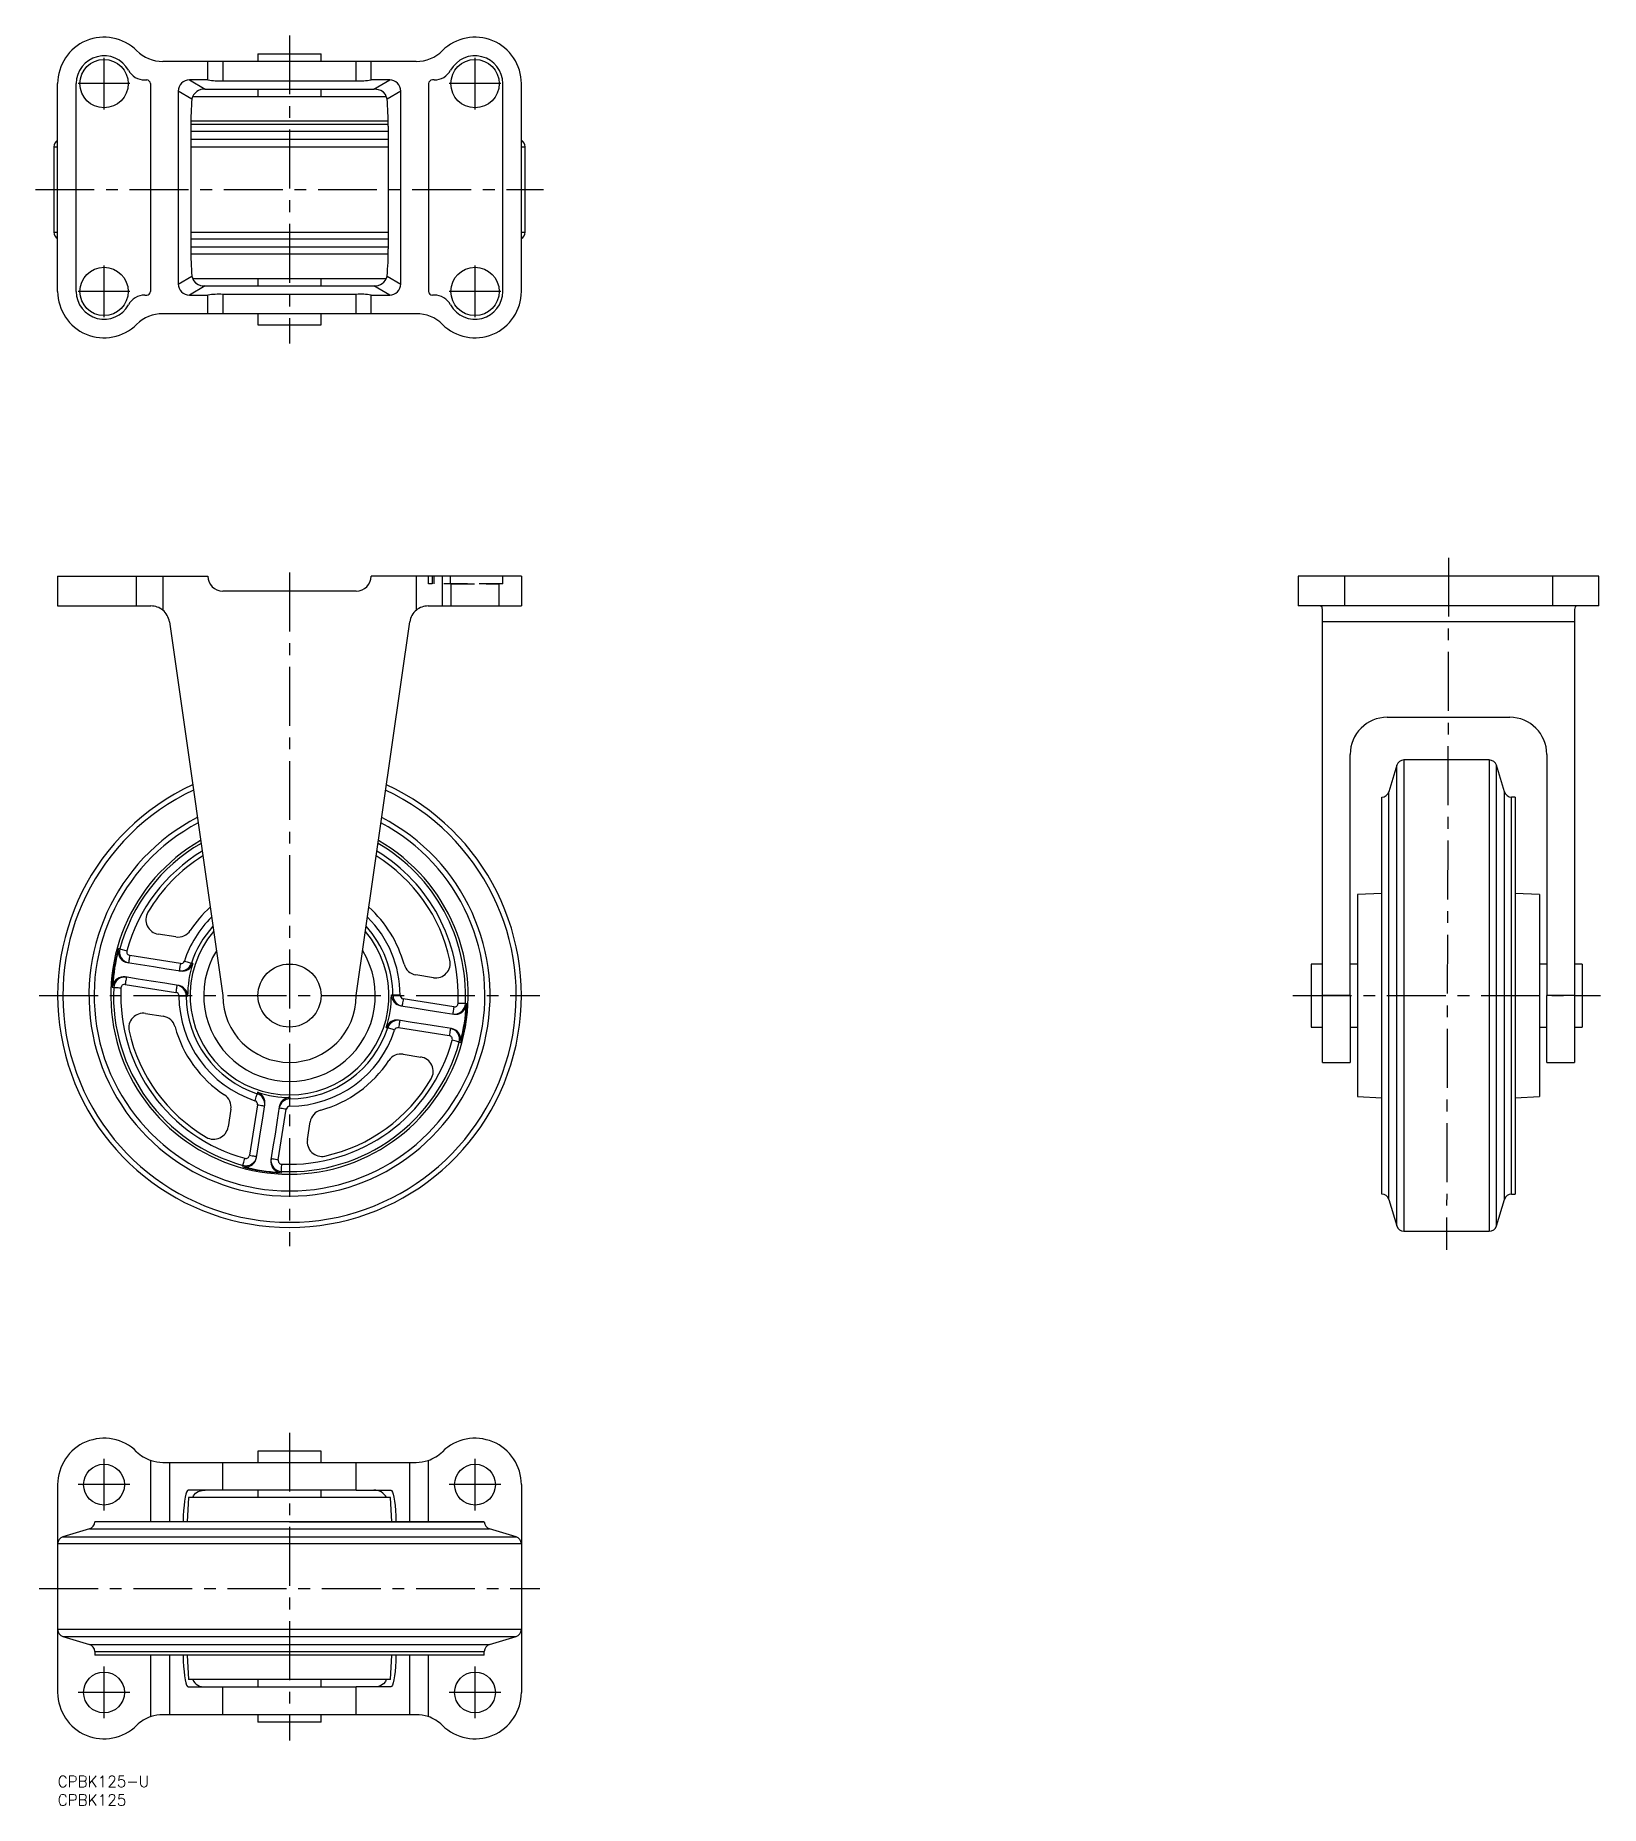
# Model space of a CAD drawing. Extents: x -6 to 416, y -8 to 469.
import ezdxf

# ---------------------------------------------------------------- set-up
doc = ezdxf.new("R2010")
doc.units = 0
doc.header["$LTSCALE"] = 0.5
doc.linetypes.add('CENTER', pattern=[50.8, 31.75, -6.35, 6.35, -6.35])
doc.linetypes.add('DASHED', pattern=[19.05, 12.7, -6.35])
for name, color, linetype in [('MSM_CENTER', 1, 'CENTER'), ('MSM_CONTINUOUS', 7, 'CONTINUOUS'), ('MSM_DASHED', 4, 'DASHED'), ('MSM_PART_NUMBER', 7, 'CONTINUOUS')]:
    doc.layers.add(name, color=color, linetype=linetype)
doc.styles.get("Standard").update_dxf_attribs({"font": 'txt.shx', "height": 3, "bigfont": 'bigfont.shx'})

# ---------------------------------------------------------------- blocks, each defined once
blk = doc.blocks.new('*U5')
at = {"layer": 'MSM_PART_NUMBER'}
blk.add_text('CPBK125-U', height=3, dxfattribs=at).set_placement((0, -3))
blk = doc.blocks.new('*U6')
at = {"layer": 'MSM_PART_NUMBER'}
blk.add_text('CPBK125', height=3, dxfattribs=at).set_placement((0, -8))

msp = doc.modelspace()

# ---------------------------------------------------------------- linework, layer by layer
at = {"layer": 'MSM_CENTER'}
for p, q in [((62.5, 469.1), (62.5, 386.1)), ((12.5, 449.13), (12.5, 463.1)), ((112.5, 449.13), (112.5, 463.1)), ((19.5, 456.1), (5.5, 456.1)), ((119.5, 456.1), (105.5, 456.1)), ((-6, 427.59), (131, 427.59)), ((12.5, 393.13), (12.5, 407.1)), ((112.5, 393.13), (112.5, 407.1)), ((19.5, 400.1), (5.5, 400.1)), ((119.5, 400.1), (105.5, 400.1)), ((374.92, 328.32), (374.38, 141.82)), ((62.5, 324.32), (62.5, 142.82)), ((-5, 210.32), (130, 210.32)), ((332.91, 210.32), (415.91, 210.32)), ((62.5, 92.5), (62.5, 9.5)), ((12.5, 71.52), (12.5, 85.5)), ((112.5, 71.52), (112.5, 85.5)), ((19.5, 78.5), (5.5, 78.5)), ((119.5, 78.5), (105.5, 78.5)), ((-5, 50.5), (130, 50.5)), ((12.5, 15.52), (12.5, 29.5)), ((112.5, 15.52), (112.5, 29.5)), ((19.5, 22.5), (5.5, 22.5)), ((119.5, 22.5), (105.5, 22.5))]:
    msp.add_line(p, q, dxfattribs=at)
at = {"layer": 'MSM_CONTINUOUS'}
for p, q in [((54, 464.1), (54, 462.1)), ((54, 464.1), (71, 464.1)), ((71, 462.1), (71, 464.1)), ((96.68, 462.1), (28.32, 462.1)), ((40.5, 457.1), (40.5, 462.1)), ((44.5, 462.1), (44.5, 456.89)), ((80.5, 456.89), (80.5, 462.1)), ((84.5, 457.1), (84.5, 462.1)), ((0, 400.1), (0, 456.1)), ((5, 400.1), (5, 456.1)), ((23.47, 457.1), (24, 457.1)), ((25, 456.1), (25, 400.1)), ((36.18, 451.96), (32.5, 454.11)), ((32.5, 454.11), (32.5, 402.09)), ((35.5, 457.1), (39.78, 454.6)), ((40.5, 457.1), (35.5, 457.1)), ((39.78, 454.6), (85.25, 454.6)), ((44.5, 456.89), (80.5, 456.89)), ((54, 454.6), (54, 452.6)), ((71, 452.6), (71, 454.6)), ((89.5, 457.1), (84.5, 457.1)), ((85.22, 454.6), (89.5, 457.1)), ((85.31, 454.6), (85.25, 454.6)), ((85.47, 454.6), (85.31, 454.6)), ((85.6, 454.6), (85.47, 454.6)), ((85.79, 454.59), (85.6, 454.6)), ((86.08, 454.55), (85.79, 454.59)), ((86.51, 454.46), (86.08, 454.55)), ((87.12, 454.24), (86.51, 454.46)), ((87.83, 453.78), (87.12, 454.24)), ((88.41, 453.13), (87.83, 453.78)), ((92.5, 454.11), (88.82, 451.96)), ((92.5, 402.09), (92.5, 454.11)), ((100, 456.1), (100, 400.1)), ((101.53, 457.1), (101, 457.1)), ((120, 400.1), (120, 456.1)), ((125, 400.1), (125, 456.1)), ((36.39, 452.6), (88.59, 452.6)), ((88.82, 451.96), (88.41, 453.13)), ((89.11, 445.08), (35.89, 445.08)), ((35.89, 444.6), (35.89, 411.6)), ((35.9, 446.1), (89.1, 446.1)), ((70.86, 446.1), (89.1, 446.1)), ((89.11, 444.6), (89.11, 411.6)), ((-1, 439.1), (-1, 416.08)), ((-1, 439.1), (0, 439.1)), ((89.11, 443.16), (35.89, 443.16)), ((89.11, 441.02), (35.89, 441.02)), ((35.89, 439.1), (89.11, 439.1)), ((125, 439.1), (126, 439.1)), ((126, 416.08), (126, 439.1)), ((-1, 416.08), (0, 416.08)), ((35.89, 416.08), (89.11, 416.08)), ((125, 416.08), (126, 416.08)), ((89.11, 414.16), (35.89, 414.16)), ((89.11, 412.02), (35.89, 412.02)), ((89.1, 410.1), (35.9, 410.1)), ((32.5, 402.09), (36.18, 404.24)), ((39.78, 401.6), (35.5, 399.1)), ((36.18, 404.24), (36.59, 403.07)), ((36.41, 403.6), (88.61, 403.6)), ((36.59, 403.07), (37.16, 402.43)), ((37.16, 402.43), (37.88, 401.97)), ((37.88, 401.97), (38.49, 401.74)), ((38.49, 401.74), (38.92, 401.65)), ((38.92, 401.65), (39.21, 401.62)), ((39.21, 401.62), (39.4, 401.61)), ((39.4, 401.61), (39.53, 401.6)), ((39.53, 401.6), (39.69, 401.6)), ((39.69, 401.6), (39.75, 401.6)), ((39.75, 401.6), (85.22, 401.6)), ((54, 403.6), (54, 401.6)), ((71, 401.6), (71, 403.6)), ((89.5, 399.1), (85.22, 401.6)), ((88.82, 404.24), (92.5, 402.09)), ((23.47, 399.1), (24, 399.1)), ((35.5, 399.1), (40.5, 399.1)), ((40.5, 394.1), (40.5, 399.1)), ((80.5, 399.31), (44.5, 399.31)), ((44.5, 399.31), (44.5, 394.1)), ((80.5, 394.1), (80.5, 399.31)), ((84.5, 399.1), (89.5, 399.1)), ((84.5, 394.1), (84.5, 399.1)), ((101.53, 399.1), (101, 399.1)), ((96.68, 394.1), (28.32, 394.1)), ((54, 394.1), (54, 391.1)), ((71, 391.1), (71, 394.1)), ((54, 391.1), (71, 391.1)), ((0, 323.32), (0, 315.32)), ((0, 323.32), (40.5, 323.32)), ((21.29, 315.32), (21.29, 323.32)), ((28.32, 323.32), (28.32, 314.2)), ((125, 323.32), (84.5, 323.32)), ((96.68, 323.32), (96.68, 314.2)), ((103.71, 315.32), (103.71, 323.32)), ((125, 323.32), (125, 315.32)), ((334.41, 323.32), (334.41, 315.32)), ((415.41, 323.32), (334.41, 323.32)), ((346.91, 323.32), (346.91, 315.32)), ((402.91, 323.32), (402.91, 315.32)), ((415.41, 315.32), (415.41, 323.32)), ((0, 315.32), (25.16, 315.32)), ((80.5, 319.32), (44.5, 319.32)), ((99.84, 315.32), (125, 315.32)), ((415.41, 315.32), (334.41, 315.32)), ((340.5, 315.31), (340.4, 315.32)), ((340.82, 314.98), (340.5, 315.31)), ((340.91, 314.2), (340.82, 314.98)), ((409.05, 315.09), (408.91, 314.4)), ((409.42, 315.32), (409.05, 315.09)), ((30.11, 311.02), (44.5, 210.32)), ((80.5, 210.32), (94.89, 311.02)), ((340.91, 192.32), (340.91, 314.2)), ((408.91, 311.02), (340.91, 311.02)), ((408.91, 314.4), (408.91, 314.2)), ((408.91, 314.2), (408.91, 192.32)), ((358.41, 285.32), (391.41, 285.32)), ((348.41, 210.32), (348.41, 275.32)), ((360.97, 272.39), (358.83, 265.24)), ((360.97, 148.24), (360.97, 272.39)), ((385.91, 273.82), (362.89, 273.82)), ((362.89, 273.82), (362.89, 146.82)), ((385.91, 273.82), (385.91, 146.82)), ((389.97, 265.24), (387.83, 272.39)), ((387.83, 148.24), (387.83, 272.39)), ((401.41, 275.32), (401.41, 210.32)), ((356.91, 156.82), (356.91, 263.82)), ((358.83, 155.39), (358.83, 265.24)), ((389.97, 155.39), (389.97, 265.24)), ((392.91, 263.82), (391.89, 263.82)), ((391.89, 156.82), (391.89, 263.82)), ((392.91, 263.82), (392.91, 263.16)), ((392.91, 263.16), (392.91, 156.82)), ((356.91, 237.87), (350.41, 237.53)), ((350.41, 237.53), (350.41, 183.1)), ((399.41, 237.53), (392.91, 237.87)), ((399.41, 237.53), (399.41, 183.1)), ((31.84, 226.13), (27.1, 226.88)), ((16.36, 222.93), (16.26, 222.43)), ((16.26, 222.43), (16.34, 222.42)), ((16.54, 222.9), (16.36, 222.93)), ((16.75, 222.87), (16.54, 222.9)), ((16.75, 222.87), (18.64, 222.35)), ((19.18, 219.5), (19.15, 219.32)), ((19.22, 219.74), (19.18, 219.5)), ((19.27, 220.04), (19.22, 219.74)), ((19.32, 220.37), (19.27, 220.04)), ((19.38, 220.74), (19.32, 220.37)), ((19.44, 221.12), (19.38, 220.74)), ((33.08, 218.96), (19.44, 221.12)), ((34.17, 219.62), (34.53, 219.51)), ((34.53, 219.51), (34.87, 219.4)), ((21.71, 214.78), (18.23, 215.33)), ((18.43, 214.72), (18.38, 214.42)), ((18.46, 214.96), (18.43, 214.72)), ((18.49, 215.14), (18.46, 214.96)), ((18.51, 215.25), (18.49, 215.14)), ((18.52, 215.28), (18.51, 215.25)), ((18.85, 219.22), (22.3, 218.67)), ((19.14, 219.21), (19.13, 219.17)), ((19.15, 219.32), (19.14, 219.21)), ((25.17, 214.23), (21.71, 214.78)), ((22.3, 218.67), (25.79, 218.12)), ((25.79, 218.12), (29.47, 217.54)), ((29.47, 217.54), (33.12, 216.96)), ((32.8, 217.16), (32.78, 217.05)), ((32.78, 217.05), (32.78, 217.01)), ((32.83, 217.34), (32.8, 217.16)), ((32.87, 217.58), (32.83, 217.34)), ((32.91, 217.88), (32.87, 217.58)), ((32.97, 218.21), (32.91, 217.88)), ((33.02, 218.58), (32.97, 218.21)), ((33.08, 218.96), (33.02, 218.58)), ((34.87, 219.4), (35.18, 219.29)), ((35.18, 219.29), (35.46, 219.2)), ((35.46, 219.2), (35.69, 219.12)), ((35.69, 219.12), (35.87, 219.07)), ((35.87, 219.07), (35.99, 219.03)), ((35.99, 219.03), (36.04, 219.01)), ((36.12, 219), (36.04, 219.01)), ((36.43, 218.94), (36.12, 219)), ((101.29, 215.14), (96.54, 215.89)), ((340.91, 218.82), (337.91, 218.82)), ((337.91, 218.82), (337.91, 201.82)), ((350.41, 218.82), (348.41, 218.82)), ((401.41, 218.82), (399.41, 218.82)), ((410.91, 218.82), (408.91, 218.82)), ((410.91, 218.82), (410.91, 201.82)), ((14.78, 213.07), (14.72, 212.57)), ((14.72, 212.57), (15.02, 212.52)), ((14.86, 213.06), (14.78, 213.07)), ((15.02, 212.52), (15.11, 212.5)), ((15.11, 212.5), (15.16, 212.5)), ((15.16, 212.5), (15.28, 212.5)), ((15.28, 212.5), (15.47, 212.49)), ((15.47, 212.49), (15.72, 212.48)), ((15.72, 212.48), (16.01, 212.46)), ((16.01, 212.46), (16.34, 212.45)), ((16.34, 212.45), (16.7, 212.43)), ((16.7, 212.43), (17.07, 212.41)), ((18.27, 213.72), (18.21, 213.34)), ((18.21, 213.34), (31.85, 211.18)), ((18.33, 214.08), (18.27, 213.72)), ((18.38, 214.42), (18.33, 214.08)), ((28.88, 213.64), (25.17, 214.23)), ((32.5, 213.07), (28.88, 213.64)), ((31.91, 211.56), (31.85, 211.18)), ((31.97, 211.93), (31.91, 211.56)), ((32.02, 212.26), (31.97, 211.93)), ((32.07, 212.56), (32.02, 212.26)), ((32.11, 212.8), (32.07, 212.56)), ((32.14, 212.98), (32.11, 212.8)), ((32.15, 213.09), (32.14, 212.98)), ((32.16, 213.13), (32.15, 213.09)), ((32.68, 210.21), (33.06, 210.21)), ((33.06, 210.21), (33.41, 210.21)), ((33.41, 210.21), (33.75, 210.22)), ((33.75, 210.22), (34.04, 210.22)), ((34.04, 210.22), (34.28, 210.22)), ((34.28, 210.22), (34.47, 210.22)), ((34.47, 210.22), (34.6, 210.22)), ((34.6, 210.22), (34.65, 210.22)), ((34.65, 210.22), (34.86, 210.19)), ((34.86, 210.19), (35.04, 210.16)), ((90.14, 210.45), (89.96, 210.47)), ((90.35, 210.42), (90.14, 210.45)), ((90.4, 210.42), (90.35, 210.42)), ((90.53, 210.42), (90.4, 210.42)), ((90.72, 210.42), (90.53, 210.42)), ((90.96, 210.42), (90.72, 210.42)), ((91.25, 210.42), (90.96, 210.42)), ((91.59, 210.42), (91.25, 210.42)), ((91.94, 210.42), (91.59, 210.42)), ((92.32, 210.42), (91.94, 210.42)), ((348.41, 210.32), (340.91, 210.32)), ((348.41, 210.32), (348.41, 192.32)), ((408.91, 210.32), (401.41, 210.32)), ((401.41, 192.32), (401.41, 210.32)), ((23.71, 205.49), (28.46, 204.74)), ((92.5, 207.56), (96.12, 206.99)), ((92.85, 207.55), (92.84, 207.51)), ((92.86, 207.66), (92.85, 207.55)), ((92.89, 207.84), (92.86, 207.66)), ((92.93, 208.08), (92.89, 207.84)), ((92.98, 208.37), (92.93, 208.08)), ((93.03, 208.71), (92.98, 208.37)), ((93.09, 209.07), (93.03, 208.71)), ((93.15, 209.45), (93.09, 209.07)), ((106.79, 207.29), (93.15, 209.45)), ((96.12, 206.99), (99.83, 206.4)), ((99.83, 206.4), (103.29, 205.86)), ((103.29, 205.86), (106.77, 205.31)), ((106.49, 205.39), (106.48, 205.35)), ((106.51, 205.5), (106.49, 205.39)), ((106.54, 205.68), (106.51, 205.5)), ((106.57, 205.92), (106.54, 205.68)), ((106.62, 206.21), (106.57, 205.92)), ((106.67, 206.55), (106.62, 206.21)), ((106.73, 206.92), (106.67, 206.55)), ((106.79, 207.29), (106.73, 206.92)), ((108.3, 208.2), (107.93, 208.22)), ((108.66, 208.19), (108.3, 208.2)), ((108.99, 208.17), (108.66, 208.19)), ((109.28, 208.16), (108.99, 208.17)), ((109.53, 208.15), (109.28, 208.16)), ((109.72, 208.14), (109.53, 208.15)), ((109.84, 208.13), (109.72, 208.14)), ((109.89, 208.13), (109.84, 208.13)), ((109.98, 208.12), (109.89, 208.13)), ((110.28, 208.07), (109.98, 208.12)), ((110.14, 207.58), (110.22, 207.57)), ((110.22, 207.57), (110.28, 208.07)), ((88.57, 201.69), (88.88, 201.64)), ((88.88, 201.64), (88.96, 201.63)), ((89.01, 201.61), (88.96, 201.63)), ((89.13, 201.57), (89.01, 201.61)), ((89.31, 201.51), (89.13, 201.57)), ((89.54, 201.43), (89.31, 201.51)), ((89.82, 201.34), (89.54, 201.43)), ((90.13, 201.24), (89.82, 201.34)), ((90.47, 201.13), (90.13, 201.24)), ((90.83, 201.01), (90.47, 201.13)), ((95.53, 203.1), (91.88, 203.68)), ((91.98, 202.06), (91.92, 201.68)), ((91.92, 201.68), (105.56, 199.52)), ((92.03, 202.42), (91.98, 202.06)), ((92.09, 202.76), (92.03, 202.42)), ((92.13, 203.05), (92.09, 202.76)), ((92.17, 203.29), (92.13, 203.05)), ((92.2, 203.47), (92.17, 203.29)), ((92.22, 203.58), (92.2, 203.47)), ((92.22, 203.62), (92.22, 203.58)), ((99.21, 202.51), (95.53, 203.1)), ((102.7, 201.96), (99.21, 202.51)), ((106.15, 201.42), (102.7, 201.96)), ((105.73, 200.6), (105.68, 200.26)), ((105.78, 200.89), (105.73, 200.6)), ((105.82, 201.13), (105.78, 200.89)), ((105.85, 201.31), (105.82, 201.13)), ((105.86, 201.42), (105.85, 201.31)), ((105.87, 201.46), (105.86, 201.42)), ((337.91, 201.82), (340.91, 201.82)), ((348.41, 201.82), (350.41, 201.82)), ((399.41, 201.82), (401.41, 201.82)), ((408.91, 201.82), (410.91, 201.82)), ((105.62, 199.9), (105.56, 199.52)), ((105.68, 200.26), (105.62, 199.9)), ((106.72, 198.19), (106.36, 198.28)), ((107.06, 198.09), (106.72, 198.19)), ((107.38, 198), (107.06, 198.09)), ((107.67, 197.93), (107.38, 198)), ((107.9, 197.86), (107.67, 197.93)), ((108.08, 197.81), (107.9, 197.86)), ((108.2, 197.78), (108.08, 197.81)), ((108.25, 197.76), (108.2, 197.78)), ((108.25, 197.76), (108.46, 197.73)), ((108.46, 197.73), (108.64, 197.71)), ((108.64, 197.71), (108.74, 198.2)), ((108.74, 198.2), (108.66, 198.21)), ((93.16, 194.51), (97.9, 193.75)), ((340.91, 192.32), (348.41, 192.32)), ((401.41, 192.32), (408.91, 192.32)), ((53.19, 181.99), (53.31, 182.34)), ((53.31, 182.34), (53.42, 182.68)), ((53.42, 182.68), (53.53, 183)), ((53.53, 183), (53.62, 183.28)), ((53.62, 183.28), (53.69, 183.51)), ((53.69, 183.51), (53.75, 183.69)), ((53.75, 183.69), (53.79, 183.81)), ((53.79, 183.81), (53.81, 183.86)), ((53.82, 183.94), (53.81, 183.86)), ((53.88, 184.25), (53.82, 183.94)), ((62.6, 182.47), (62.63, 182.68)), ((62.6, 182.41), (62.6, 182.47)), ((62.6, 182.29), (62.6, 182.41)), ((62.6, 182.1), (62.6, 182.29)), ((62.6, 181.86), (62.6, 182.1)), ((62.6, 181.56), (62.6, 181.86)), ((62.6, 181.23), (62.6, 181.56)), ((62.63, 182.68), (62.65, 182.86)), ((350.41, 183.1), (356.91, 182.76)), ((392.91, 182.76), (399.41, 183.1)), ((46.69, 179.66), (45.94, 174.91)), ((53.86, 180.9), (51.7, 167.26)), ((53.86, 180.9), (54.24, 180.84)), ((54.24, 180.84), (54.6, 180.78)), ((54.6, 180.78), (54.94, 180.73)), ((54.7, 173.6), (55.28, 177.28)), ((54.94, 180.73), (55.23, 180.68)), ((55.23, 180.68), (55.48, 180.64)), ((55.28, 177.28), (55.86, 180.94)), ((55.48, 180.64), (55.66, 180.62)), ((55.66, 180.62), (55.77, 180.6)), ((55.77, 180.6), (55.8, 180.59)), ((59.17, 176.7), (58.59, 172.99)), ((59.75, 180.32), (59.17, 176.7)), ((59.48, 166.03), (61.64, 179.67)), ((59.73, 179.97), (59.69, 179.98)), ((59.84, 179.95), (59.73, 179.97)), ((60.02, 179.93), (59.84, 179.95)), ((60.26, 179.89), (60.02, 179.93)), ((60.56, 179.84), (60.26, 179.89)), ((60.89, 179.79), (60.56, 179.84)), ((61.26, 179.73), (60.89, 179.79)), ((61.64, 179.67), (61.26, 179.73)), ((62.6, 180.87), (62.6, 181.23)), ((62.61, 180.5), (62.6, 180.87)), ((54.15, 170.12), (54.7, 173.6)), ((58.59, 172.99), (58.04, 169.53)), ((67.32, 171.53), (68.07, 176.28)), ((51.7, 167.26), (52.08, 167.2)), ((52.08, 167.2), (52.44, 167.14)), ((52.44, 167.14), (52.78, 167.08)), ((52.78, 167.08), (53.07, 167.04)), ((53.07, 167.04), (53.32, 167)), ((53.32, 167), (53.5, 166.97)), ((53.6, 166.67), (54.15, 170.12)), ((58.04, 169.53), (57.49, 166.05)), ((49.92, 164.35), (49.89, 164.17)), ((49.89, 164.17), (50.38, 164.08)), ((49.95, 164.56), (49.92, 164.35)), ((49.95, 164.56), (49.96, 164.62)), ((49.96, 164.62), (49.99, 164.74)), ((49.99, 164.74), (50.04, 164.92)), ((50.04, 164.92), (50.11, 165.15)), ((50.11, 165.15), (50.19, 165.44)), ((50.19, 165.44), (50.27, 165.76)), ((50.27, 165.76), (50.37, 166.1)), ((50.37, 166.1), (50.47, 166.46)), ((50.38, 164.08), (50.4, 164.16)), ((53.5, 166.97), (53.61, 166.95)), ((53.61, 166.95), (53.64, 166.95)), ((57.57, 166.33), (57.53, 166.33)), ((57.68, 166.31), (57.57, 166.33)), ((57.86, 166.28), (57.68, 166.31)), ((58.1, 166.24), (57.86, 166.28)), ((58.4, 166.2), (58.1, 166.24)), ((58.73, 166.14), (58.4, 166.2)), ((59.1, 166.09), (58.73, 166.14)), ((59.48, 166.03), (59.1, 166.09)), ((59.76, 162.68), (59.75, 162.6)), ((59.75, 162.6), (60.25, 162.53)), ((60.25, 162.53), (60.3, 162.84)), ((60.3, 162.84), (60.31, 162.92)), ((60.31, 162.92), (60.32, 162.98)), ((60.32, 163.1), (60.33, 163.29)), ((60.32, 162.98), (60.32, 163.1)), ((60.33, 163.29), (60.34, 163.53)), ((60.34, 163.53), (60.35, 163.83)), ((60.35, 163.83), (60.37, 164.16)), ((60.37, 164.16), (60.39, 164.52)), ((60.39, 164.52), (60.4, 164.89)), ((358.83, 155.39), (360.97, 148.24)), ((387.83, 148.24), (389.97, 155.39)), ((391.89, 156.82), (392.91, 156.82)), ((362.89, 146.82), (385.91, 146.82)), ((54, 87.5), (54, 84.5)), ((71, 87.5), (54, 87.5)), ((71, 84.5), (71, 87.5)), ((25.16, 68.5), (25.16, 85.01)), ((28.32, 84.5), (96.68, 84.5)), ((30.11, 84.5), (30.11, 68.5)), ((44.5, 77), (44.5, 84.5)), ((80.5, 77), (80.5, 84.5)), ((94.89, 68.5), (94.89, 84.5)), ((99.84, 85.01), (99.84, 68.5)), ((0, 78.5), (0, 22.5)), ((34.77, 76.51), (34.57, 75.91)), ((34.99, 76.88), (34.77, 76.51)), ((35.21, 77), (34.99, 76.88)), ((44.5, 77), (35.21, 77)), ((37.16, 76.18), (37.88, 76.64)), ((37.88, 76.64), (38.49, 76.86)), ((38.49, 76.86), (38.92, 76.95)), ((38.92, 76.95), (39.21, 76.98)), ((39.21, 76.98), (39.4, 77)), ((39.4, 77), (39.53, 77)), ((39.53, 77), (39.69, 77)), ((39.69, 77), (39.75, 77)), ((39.75, 77), (39.78, 77)), ((80.5, 77), (44.5, 77)), ((54, 77), (54, 75)), ((71, 75), (71, 77)), ((80.5, 77), (89.79, 77)), ((89.79, 77), (90.01, 76.88)), ((90.01, 76.88), (90.23, 76.51)), ((90.23, 76.51), (90.43, 75.91)), ((125, 78.5), (125, 22.5)), ((34.06, 72.88), (33.94, 71.54)), ((34.2, 74.07), (34.06, 72.88)), ((34.37, 75.09), (34.2, 74.07)), ((34.57, 75.91), (34.37, 75.09)), ((35.28, 75), (34.94, 68.5)), ((89.72, 75), (35.28, 75)), ((36.41, 75), (36.59, 75.53)), ((36.59, 75.53), (37.16, 76.18)), ((90.06, 68.5), (89.72, 75)), ((90.43, 75.91), (90.63, 75.09)), ((90.63, 75.09), (90.8, 74.07)), ((90.8, 74.07), (90.94, 72.88)), ((90.94, 72.88), (91.06, 71.54)), ((115, 68.5), (10, 68.5)), ((33.86, 70.09), (33.8, 68.5)), ((33.94, 71.54), (33.86, 70.09)), ((62.5, 68.5), (115, 68.5)), ((91.06, 71.54), (91.14, 70.09)), ((91.14, 70.09), (91.2, 68.5)), ((125, 62.52), (0, 62.52)), ((8.57, 66.58), (1.43, 64.44)), ((1.43, 64.44), (123.57, 64.44)), ((8.57, 66.58), (116.43, 66.58)), ((123.57, 64.44), (116.43, 66.58)), ((125, 39.5), (0, 39.5)), ((1.43, 37.58), (8.57, 35.44)), ((1.43, 37.58), (123.57, 37.58)), ((8.57, 35.44), (116.43, 35.44)), ((10, 33.52), (10, 32.5)), ((10, 33.52), (115, 33.52)), ((115, 32.5), (115, 33.52)), ((116.43, 35.44), (123.57, 37.58)), ((115, 32.5), (10, 32.5)), ((25.16, 15.99), (25.16, 32.5)), ((30.11, 32.5), (30.11, 16.5)), ((33.8, 32.5), (33.86, 30.91)), ((33.86, 30.91), (33.94, 29.46)), ((33.94, 29.46), (34.06, 28.12)), ((34.94, 32.5), (35.28, 26)), ((89.72, 26), (90.06, 32.5)), ((91.06, 29.46), (90.94, 28.12)), ((91.14, 30.91), (91.06, 29.46)), ((91.2, 32.5), (91.14, 30.91)), ((94.89, 16.5), (94.89, 32.5)), ((99.84, 32.5), (99.84, 15.99)), ((34.06, 28.12), (34.2, 26.93)), ((34.2, 26.93), (34.37, 25.91)), ((34.37, 25.91), (34.57, 25.09)), ((34.57, 25.09), (34.77, 24.49)), ((34.77, 24.49), (34.99, 24.12)), ((34.99, 24.12), (35.21, 24)), ((35.21, 24), (44.5, 24)), ((89.72, 26), (35.28, 26)), ((44.5, 16.5), (44.5, 24)), ((44.5, 24), (80.5, 24)), ((54, 26), (54, 24)), ((71, 24), (71, 26)), ((80.5, 16.5), (80.5, 24)), ((89.79, 24), (80.5, 24)), ((85.25, 24), (85.22, 24)), ((85.31, 24), (85.25, 24)), ((85.47, 24), (85.31, 24)), ((85.6, 24), (85.47, 24)), ((85.79, 24.02), (85.6, 24)), ((86.08, 24.05), (85.79, 24.02)), ((86.51, 24.14), (86.08, 24.05)), ((87.12, 24.36), (86.51, 24.14)), ((87.83, 24.82), (87.12, 24.36)), ((88.41, 25.47), (87.83, 24.82)), ((88.59, 26), (88.41, 25.47)), ((90.01, 24.12), (89.79, 24)), ((90.23, 24.49), (90.01, 24.12)), ((90.43, 25.09), (90.23, 24.49)), ((90.63, 25.91), (90.43, 25.09)), ((90.8, 26.93), (90.63, 25.91)), ((90.94, 28.12), (90.8, 26.93)), ((96.68, 16.5), (28.32, 16.5)), ((54, 16.5), (54, 14.5)), ((71, 14.5), (54, 14.5)), ((71, 14.5), (71, 16.5))]:
    msp.add_line(p, q, dxfattribs=at)
for centre, radius in [((12.5, 456.1), 6.51), ((112.5, 456.1), 6.51), ((12.5, 400.1), 6.51), ((112.5, 400.1), 6.51), ((62.5, 210.32), 8.5), ((12.5, 78.5), 5.5), ((112.5, 78.5), 5.5), ((12.5, 22.5), 5.5), ((112.5, 22.5), 5.5)]:
    msp.add_circle(centre, radius, dxfattribs=at)
for centre, radius, start, end in [((12.5, 456.1), 12.5, 45.3254, 180), ((112.5, 456.1), 12.5, 0, 134.6746), ((12.5, 456.1), 7.5, 28.6854, 180), ((28.32, 472.1), 10, 225.3254, 270), ((96.68, 472.1), 10, 270, 314.6746), ((112.5, 456.1), 7.5, 0, 151.3146), ((23.47, 462.1), 5, 208.6854, 270), ((101.53, 462.1), 5, 270, 331.3146), ((24, 456.1), 1, 0, 90), ((35.49, 454.11), 2.99, 89.8706, 179.9795), ((39.49, 451.23), 3.39, 84.9685, 167.4578), ((43.5, 476.25), 19.38, 261.0877, 272.9494), ((81.5, 476.25), 19.38, 267.0506, 278.9123), ((89.51, 454.11), 2.99, 0.0203, 90.1296), ((101, 456.1), 1, 90, 180), ((120.76, 444.96), 84.87, 175.2672, 180.2427), ((4.24, 444.96), 84.87, 359.7572, 4.733), ((1, 439.1), 2, 120, 180), ((124, 439.1), 2, 0, 60), ((1, 416.08), 2, 180, 240), ((124, 416.08), 2, 300, 0), ((114.57, 411), 78.68, 179.5614, 184.9287), ((10.43, 411), 78.68, 355.0712, 0.4386), ((35.49, 402.09), 2.99, 180.0205, 270.1294), ((85.51, 404.97), 3.39, 264.9685, 347.4579), ((89.51, 402.09), 2.99, 269.8704, 359.9797), ((12.5, 400.1), 12.5, 180, 314.6746), ((12.5, 400.1), 7.5, 180, 331.3146), ((23.47, 394.1), 5, 90, 151.3146), ((24, 400.1), 1, 270, 0), ((43.5, 379.95), 19.38, 87.0506, 98.9123), ((81.62, 382.31), 17.03, 80.2662, 93.7708), ((101, 400.1), 1, 180, 270), ((101.53, 394.1), 5, 28.6854, 90), ((112.5, 400.1), 12.5, 225.3254, 0), ((112.5, 400.1), 7.5, 208.6854, 0), ((28.32, 384.1), 10, 90, 134.6746), ((96.68, 384.1), 10, 45.3254, 90), ((44.5, 323.32), 4, 180, 270), ((80.5, 323.32), 4, 270, 0), ((25.16, 310.32), 5, 50.8648, 89.9998), ((99.84, 310.32), 5, 90.0001, 129.1353), ((25.16, 310.32), 5, 8.1301, 50.8647), ((99.84, 310.32), 5, 129.1353, 171.8699), ((358.41, 275.32), 10, 90, 180), ((391.41, 275.32), 10, 0, 90), ((362.89, 271.82), 2, 90, 163.3008), ((385.91, 271.82), 2, 16.6992, 90), ((62.5, 210.32), 62.5, 114.6953, 65.3047), ((62.5, 210.32), 61.1, 115.087, 64.913), ((356.91, 265.82), 2, 270, 343.3008), ((391.89, 265.82), 2, 196.6992, 270), ((62.5, 210.32), 54.06, 117.3755, 62.6245), ((62.5, 210.32), 52.66, 117.9093, 62.0907), ((62.5, 210.32), 48.17, 119.8396, 60.1604), ((62.5, 210.32), 47.45, 120.1899, 164.6583), ((62.5, 210.32), 45.48, 121.1971, 164.6583), ((62.5, 210.32), 45.48, 357.3581, 58.8029), ((62.5, 210.32), 47.45, 357.3581, 59.8101), ((62.5, 210.32), 44.29, 121.8531, 149.5481), ((62.5, 210.32), 44.29, 12.4683, 58.1469), ((62.5, 210.32), 31.99, 131.9823, 146.7431), ((62.5, 210.32), 31.99, 15.2733, 48.0177), ((27.71, 230.77), 3.94, 149.5481, 261.0082), ((62.5, 210.32), 29.82, 134.8307, 161.8137), ((62.5, 210.32), 29.82, 0.2027, 45.1693), ((32.46, 230.02), 3.94, 261.0082, 326.7431), ((62.5, 210.32), 26.79, 139.8281, 40.1719), ((62.5, 210.32), 27.85, 137.9084, 161.8137), ((62.5, 210.32), 27.85, 0.2027, 42.0916), ((62.5, 210.32), 47.84, 164.7141, 177.3023), ((62.5, 210.32), 47.8, 165.3166, 176.6998), ((62.5, 210.32), 47.72, 165.3072, 176.7092), ((19.31, 222.16), 2.98, 174.9803, 261.1084), ((19.59, 222.09), 2.95, 164.653, 260.996), ((19.59, 222.09), 0.985, 164.6893, 261.0651), ((33.24, 219.93), 0.986, 260.9915, 341.7635), ((62.5, 210.32), 23.13, 148.5191, 31.4809), ((101.9, 219.03), 3.94, 261.0082, 12.4683), ((17.75, 212.4), 2.97, 80.7308, 167.2133), ((18.05, 212.37), 2.95, 81.0269, 177.3569), ((33.24, 219.93), 2.95, 261.0193, 341.8418), ((33.61, 219.9), 2.98, 260.6112, 341.189), ((62.5, 210.32), 27.46, 161.694, 180.3224), ((97.16, 219.78), 3.94, 195.2733, 261.0082), ((62.5, 210.32), 47.45, 177.3581, 254.6583), ((62.5, 210.32), 45.48, 177.3581, 254.6583), ((18.05, 212.37), 0.985, 80.9722, 177.3064), ((31.7, 210.21), 0.985, 0.2224, 81.0553), ((31.7, 210.21), 2.95, 0.1736, 80.9983), ((32.05, 210.11), 2.99, 0.9963, 81.2365), ((62.5, 210.32), 29.82, 180.2027, 251.8137), ((62.5, 210.32), 27.85, 180.2027, 251.8137), ((62.5, 210.32), 18, 180, 0), ((62.5, 210.32), 27.46, 341.694, 0.3224), ((92.95, 210.52), 2.99, 180.9963, 261.2364), ((93.3, 210.43), 2.95, 180.1734, 260.9983), ((93.3, 210.43), 0.985, 180.2221, 261.0557), ((23.1, 201.61), 3.94, 81.0082, 192.4683), ((106.95, 208.27), 2.95, 261.0267, 357.3571), ((107.25, 208.24), 2.97, 260.7306, 347.2135), ((106.95, 208.27), 0.985, 260.9724, 357.306), ((62.5, 210.32), 47.84, 344.7141, 357.3023), ((62.5, 210.32), 47.72, 345.3072, 356.7092), ((62.5, 210.32), 47.8, 345.3166, 356.6998), ((62.5, 210.32), 44.29, 192.4683, 239.5481), ((27.84, 200.85), 3.94, 15.2733, 81.0082), ((62.5, 210.32), 31.99, 195.2733, 236.7431), ((62.5, 210.32), 27.85, 270.2027, 341.8137), ((62.5, 210.32), 29.82, 270.2027, 341.8137), ((91.39, 200.73), 2.98, 80.6113, 161.1889), ((91.76, 200.71), 2.95, 81.0192, 161.8419), ((91.76, 200.7), 0.986, 80.9919, 161.7631), ((105.41, 198.55), 2.95, 344.653, 80.996), ((105.69, 198.47), 2.98, 354.9802, 81.1086), ((62.5, 210.32), 47.45, 267.3581, 344.6583), ((62.5, 210.32), 45.48, 267.3581, 344.6583), ((105.41, 198.54), 0.985, 344.6901, 81.0643), ((62.5, 210.32), 31.99, 285.2733, 326.7431), ((92.54, 190.62), 3.94, 81.0082, 146.7431), ((97.29, 189.87), 3.94, 329.5481, 81.0082), ((62.5, 210.32), 44.29, 282.4683, 329.5481), ((42.8, 180.28), 3.94, 351.0082, 56.7431), ((52.89, 181.05), 0.986, 350.9919, 71.7632), ((52.89, 181.05), 2.95, 351.0192, 71.8419), ((62.5, 210.32), 27.46, 251.694, 270.3224), ((52.91, 181.42), 2.98, 350.6113, 71.1888), ((62.61, 179.52), 2.95, 90.1737, 170.9981), ((62.71, 179.87), 3, 90.9965, 171.2362), ((62.61, 179.52), 0.985, 90.2227, 171.0551), ((71.96, 175.66), 3.94, 105.2733, 171.0082), ((42.05, 175.53), 3.94, 239.5481, 351.0082), ((50.73, 167.41), 0.985, 254.6903, 351.0645), ((71.21, 170.91), 3.94, 171.0082, 282.4683), ((62.5, 210.32), 47.84, 254.7141, 267.3023), ((50.73, 167.41), 2.95, 254.6531, 350.996), ((62.5, 210.32), 47.8, 255.3166, 266.6998), ((50.66, 167.13), 2.98, 264.9805, 351.1083), ((62.5, 210.32), 47.72, 255.3072, 266.7092), ((60.42, 165.57), 2.97, 170.7307, 257.2134), ((60.45, 165.87), 2.95, 171.0266, 267.3572), ((60.45, 165.87), 0.985, 170.9726, 267.3062), ((356.91, 154.82), 2, 16.6992, 90), ((391.89, 154.82), 2, 90, 163.3008), ((362.89, 148.82), 2, 196.6992, 270), ((385.91, 148.82), 2, 270, 343.3008), ((12.5, 78.5), 12.5, 45.3254, 180), ((112.5, 78.5), 12.5, 0, 134.6746), ((28.32, 94.5), 10, 225.3254, 251.6044), ((96.68, 94.5), 10, 288.3956, 314.6746), ((28.32, 94.5), 10, 251.6044, 270), ((96.68, 94.5), 10, 270, 288.3956), ((85.51, 73.63), 3.38, 23.87, 95.0475), ((8, 68.5), 2, 286.6992, 0), ((117, 68.5), 2, 180, 253.3008), ((2, 62.52), 2, 106.6992, 180), ((123, 62.52), 2, 0, 73.3008), ((2, 39.5), 2, 180, 253.3008), ((123, 39.5), 2, 286.6992, 0), ((8, 33.52), 2, 0, 73.3008), ((117, 33.52), 2, 106.6992, 180), ((39.49, 27.37), 3.38, 203.8701, 275.0474), ((12.5, 22.5), 12.5, 180, 314.6746), ((112.5, 22.5), 12.5, 225.3254, 0), ((28.32, 6.5), 10, 108.3956, 134.6746), ((28.32, 6.5), 10, 90, 108.3956), ((96.68, 6.5), 10, 71.6037, 90.0007), ((96.68, 6.5), 10, 45.3254, 71.6044)]:
    msp.add_arc(centre, radius, start, end, dxfattribs=at)
at = {"layer": 'MSM_DASHED'}
for p, q in [((100, 321.32), (100, 323.32)), ((120, 321.32), (100, 321.32)), ((101, 321.32), (101, 323.32)), ((101.53, 321.32), (101.53, 323.32)), ((105.92, 321.32), (105.92, 323.32)), ((105.99, 321.32), (105.99, 315.32)), ((106, 321.32), (119, 321.32)), ((119.01, 315.32), (119.01, 321.32)), ((120, 321.32), (120, 323.32))]:
    msp.add_line(p, q, dxfattribs=at)

# ---------------------------------------------------------------- block references
at = {"layer": 'MSM_CONTINUOUS'}
for name in ['*U5', '*U6']:
    msp.add_blockref(name, (0, 0), dxfattribs=at)

doc.saveas('drawing.dxf')
